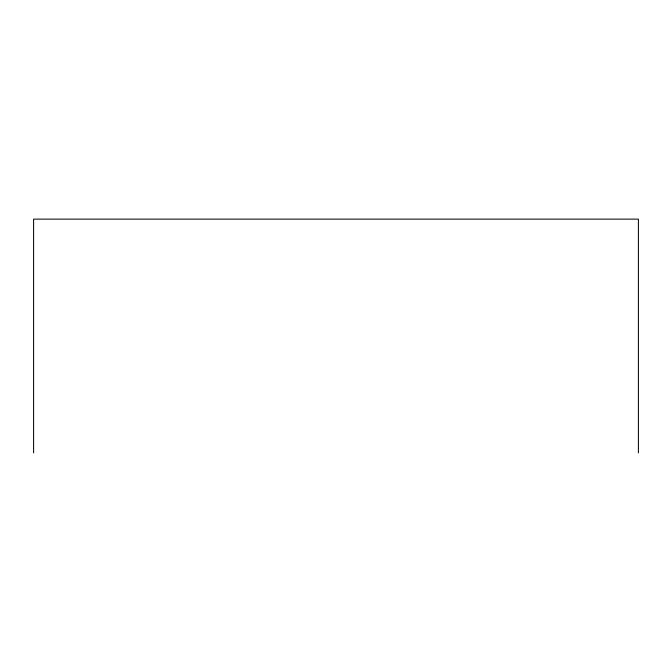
<?xml version="1.0" encoding="UTF-8"?>
<svg xmlns="http://www.w3.org/2000/svg" width="672" height="672" viewBox="0 0 672 672"><rect width="100%" height="100%" fill="white"/><g stroke="black" fill="none" stroke-linecap="round" stroke-linejoin="round"><path stroke-width="1.01" d="M638.4 452.878L638.4 219.122L33.6 219.122L33.6 452.878"/></g></svg>
